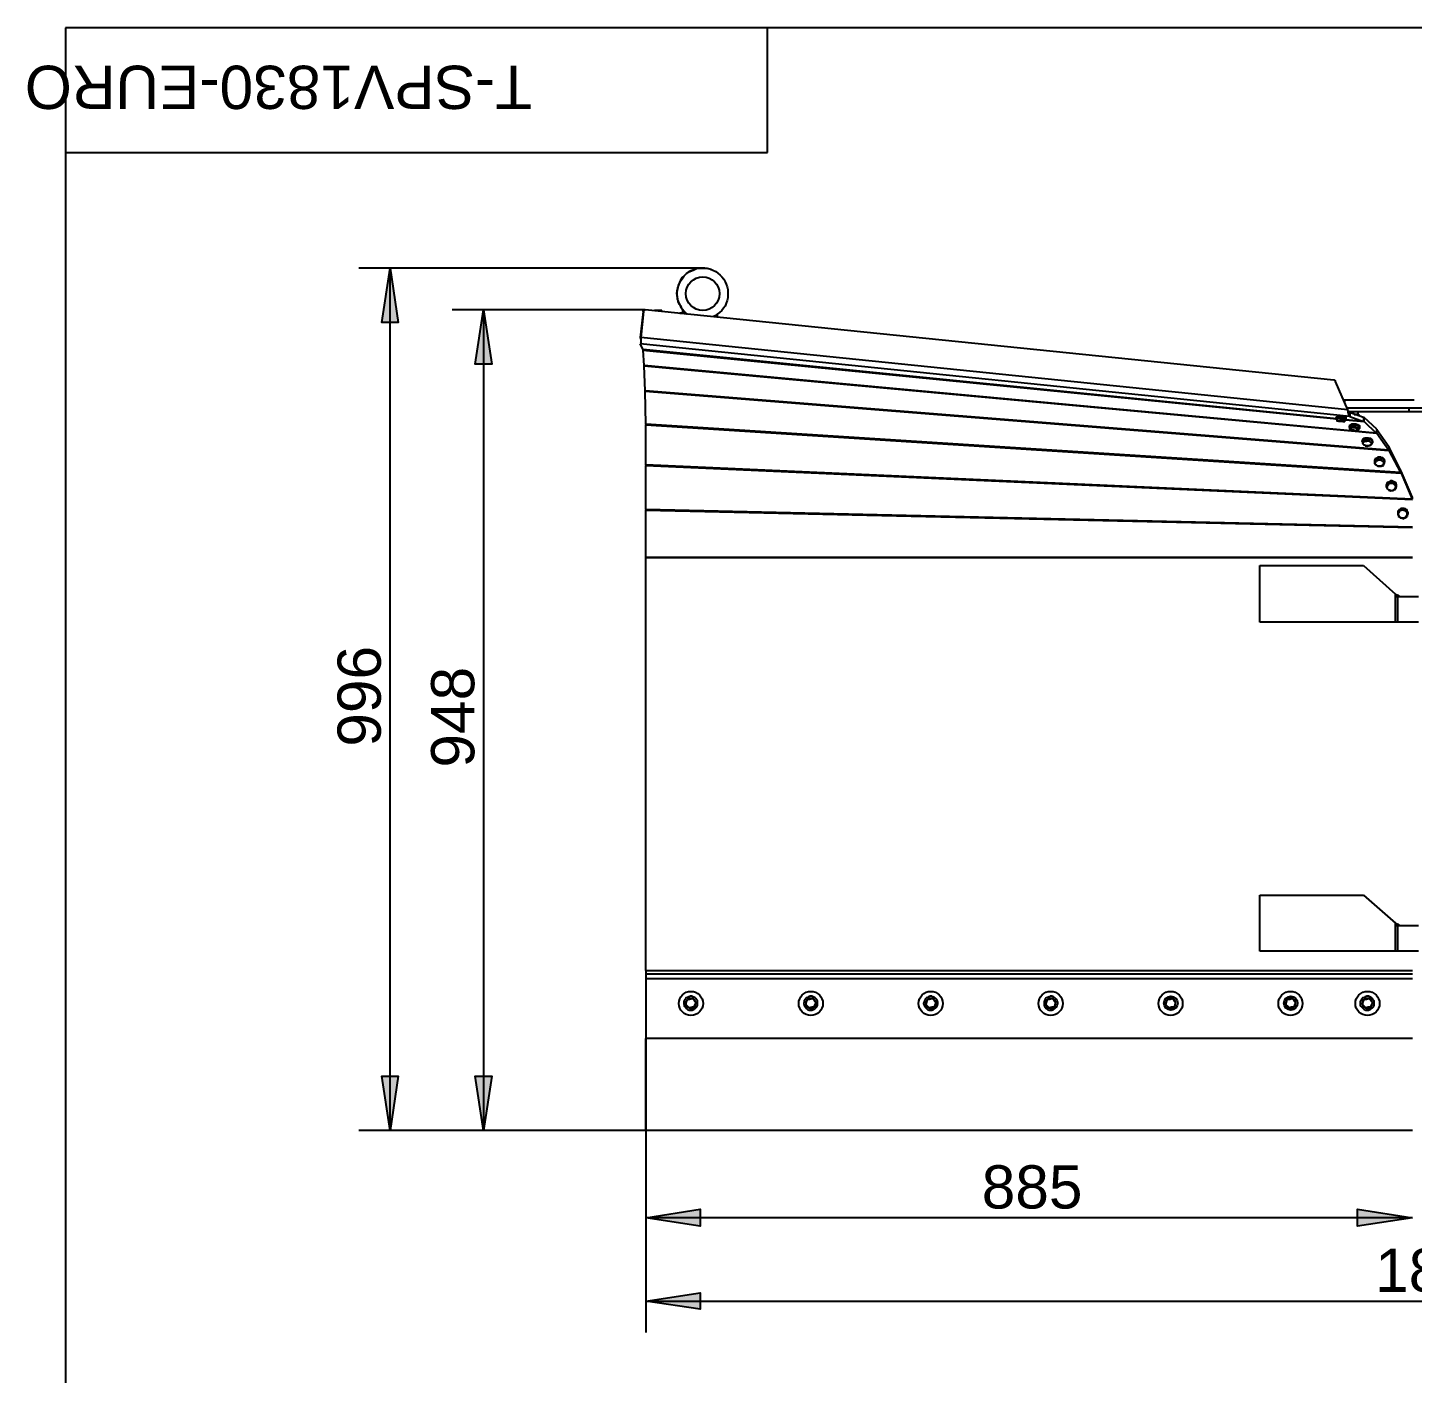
# Model space of a CAD drawing. Extents: x 3 to 592, y 5 to 207.
# Drawn here: x 2.5 to 91.4, y 118.5 to 204.8 of the extents above; entities that cross this region are included whole.
import ezdxf

# ---------------------------------------------------------------- set-up
doc = ezdxf.new("R2010")
doc.units = 0
doc.layers.get('0').update_dxf_attribs({"linetype": 'CONTINUOUS'})

msp = doc.modelspace()

# ---------------------------------------------------------------- hatches: boundary and pattern name
h = msp.add_hatch(color=7)
h.paths.add_polyline_path([(25.788056, 134.090833), (25.258889, 137.583333), (26.317222, 137.583333)])
h.paths.add_polyline_path([(25.788056, 189.406389), (26.317222, 185.913889), (25.258889, 185.913889)])
h = msp.add_hatch(color=7)
h.paths.add_polyline_path([(31.785278, 186.725278), (32.314444, 183.232778), (31.256111, 183.232778)])
h.paths.add_polyline_path([(31.785278, 134.090833), (31.256111, 137.583333), (32.314444, 137.583333)])
h = msp.add_hatch(color=7)
h.paths.add_polyline_path([(91.369444, 128.481667), (87.841667, 127.9525), (87.841667, 129.046111)])
h.paths.add_polyline_path([(42.192222, 128.481667), (45.684722, 129.046111), (45.684722, 127.9525)])
h = msp.add_hatch(color=7)
h.paths.add_polyline_path([(42.192222, 123.154722), (45.684722, 123.683889), (45.684722, 122.625556)])
h.paths.add_polyline_path([(143.862778, 123.154722), (140.370278, 122.625556), (140.370278, 123.683889)])

# ---------------------------------------------------------------- linework, layer by layer
at = {"color": 9}
for points in [[(291.994167, 204.822778), (4.974167, 204.822778)], [(4.974167, 204.822778), (4.974167, 5.221111)]]:
    msp.add_lwpolyline(points, dxfattribs=at)
at = {"color": 7}
for points in [[(49.988611, 196.814722), (49.988611, 204.822778)], [(4.974167, 196.814722), (49.988611, 196.814722)], [(45.825833, 189.406389), (23.777222, 189.406389)], [(25.788056, 134.090833), (25.788056, 189.406389)], [(46.390278, 189.300556), (46.319722, 189.335833), (46.143333, 189.371111), (45.966944, 189.406389), (45.790556, 189.406389), (45.614167, 189.406389), (45.437778, 189.371111), (45.261389, 189.300556), (45.085, 189.23), (44.943889, 189.159444), (44.802778, 189.053611), (44.661667, 188.9125), (44.520556, 188.806667), (44.414722, 188.630278), (44.344167, 188.489167), (44.273611, 188.312778), (44.238333, 188.136389), (44.203056, 187.96), (44.167778, 187.783611), (44.203056, 187.607222), (44.203056, 187.430833), (44.273611, 187.254444), (44.344167, 187.078056), (44.414722, 186.936944), (44.520556, 186.795833), (44.626389, 186.654722), (44.7675, 186.513611), (44.838056, 186.443056)], [(44.838056, 186.443056), (44.7675, 186.513611), (44.661667, 186.619444), (44.520556, 186.760556), (44.45, 186.936944), (44.344167, 187.078056), (44.273611, 187.254444), (44.238333, 187.430833), (44.203056, 187.607222), (44.203056, 187.783611), (44.203056, 187.96), (44.238333, 188.136389), (44.308889, 188.312778), (44.379444, 188.489167), (44.45, 188.630278), (44.555833, 188.771389), (44.661667, 188.9125), (44.802778, 189.053611), (44.943889, 189.159444), (45.120278, 189.23), (45.261389, 189.300556), (45.437778, 189.371111), (45.614167, 189.406389), (45.790556, 189.406389), (46.002222, 189.406389), (46.178611, 189.371111), (46.355, 189.335833), (46.496111, 189.265278), (46.6725, 189.194722), (46.813611, 189.088889), (46.954722, 188.947778), (47.060556, 188.841944), (47.201667, 188.700833), (47.272222, 188.524444), (47.342778, 188.383333), (47.413333, 188.206944), (47.448611, 188.030556)], [(46.425556, 189.300556), (46.390278, 189.300556)], [(47.448611, 188.030556), (47.448611, 187.854167), (47.448611, 187.677778), (47.448611, 187.501389), (47.413333, 187.325), (47.342778, 187.148611), (47.272222, 186.972222), (47.166389, 186.831111), (47.060556, 186.69), (46.919444, 186.548889), (46.778333, 186.443056), (46.637222, 186.337222), (46.531389, 186.301944)], [(42.156944, 186.725278), (29.774444, 186.725278)], [(31.785278, 186.725278), (31.785278, 134.090833)], [(42.015833, 186.619444), (41.839444, 184.961389)], [(42.051111, 186.619444), (41.874722, 184.961389)], [(42.015833, 186.619444), (42.015833, 186.654722), (42.015833, 186.69), (42.051111, 186.69), (42.051111, 186.725278), (42.086389, 186.725278), (42.121667, 186.725278), (42.156944, 186.725278)], [(42.051111, 186.619444), (42.015833, 186.619444)], [(42.156944, 186.725278), (42.121667, 186.725278), (42.086389, 186.725278), (42.086389, 186.69), (42.051111, 186.654722), (42.051111, 186.619444)], [(86.324722, 182.209722), (42.156944, 186.725278)], [(86.324722, 182.209722), (42.156944, 186.725278)], [(43.215278, 186.69), (42.756667, 186.69)], [(42.756667, 186.69), (42.756667, 186.654722)], [(43.215278, 186.69), (43.215278, 186.654722), (43.215278, 186.619444)], [(44.520556, 186.513611), (44.379444, 186.513611)], [(44.379444, 186.513611), (44.45, 186.513611)], [(44.520556, 186.513611), (44.379444, 186.513611)], [(44.520556, 186.478333), (44.520556, 186.513611), (44.555833, 186.548889), (44.555833, 186.584167), (44.555833, 186.654722), (44.555833, 186.69), (44.555833, 186.725278)], [(44.591111, 186.69), (44.555833, 186.478333)], [(46.778333, 186.443056), (46.778333, 186.266667)], [(41.839444, 184.961389), (41.874722, 184.961389)], [(41.874722, 184.961389), (41.874722, 184.785), (41.874722, 184.679167), (41.874722, 184.573333), (41.839444, 184.538056)], [(41.839444, 184.961389), (41.839444, 184.890833)], [(41.839444, 184.890833), (41.874722, 184.855556), (41.874722, 184.785), (41.874722, 184.679167), (41.874722, 184.573333)], [(87.206667, 180.304722), (41.874722, 184.961389)], [(87.347778, 179.881389), (41.839444, 184.538056)], [(42.015833, 184.185278), (41.839444, 184.538056)], [(42.015833, 184.185278), (42.015833, 184.15)], [(86.501111, 179.740278), (42.015833, 184.185278)], [(42.086389, 183.162222), (42.015833, 184.15)], [(42.015833, 184.15), (86.501111, 179.740278)], [(89.041111, 178.823056), (42.086389, 183.162222)], [(42.086389, 183.162222), (42.086389, 183.126944)], [(42.086389, 183.126944), (89.076389, 178.823056)], [(42.156944, 181.539444), (42.086389, 183.126944)], [(86.36, 182.209722), (86.324722, 182.209722)], [(86.430556, 182.139167), (86.430556, 182.174444), (86.395278, 182.174444), (86.36, 182.209722), (86.324722, 182.209722)], [(87.206667, 180.304722), (86.430556, 182.139167)], [(89.8525, 177.729444), (42.156944, 181.539444)], [(42.156944, 181.539444), (42.156944, 181.504167)], [(42.156944, 181.504167), (89.8525, 177.694167)], [(42.192222, 179.3875), (42.156944, 181.504167)], [(91.475278, 180.939722), (91.051944, 180.939722), (90.628611, 180.939722), (90.17, 180.939722), (89.499722, 180.939722), (88.758889, 180.939722), (87.982778, 180.939722), (87.136111, 180.939722), (86.924444, 180.939722)], [(86.924444, 180.939722), (86.959722, 180.904444), (86.995, 180.904444)], [(87.030278, 180.869167), (86.995, 180.869167), (86.959722, 180.869167)], [(87.030278, 180.869167), (86.995, 180.904444)], [(87.030278, 180.728056), (87.030278, 180.869167)], [(87.136111, 180.445833), (91.1225, 180.445833)], [(87.347778, 179.881389), (87.3125, 179.916667), (87.277222, 180.0225), (87.241944, 180.163611), (87.206667, 180.304722)], [(91.1225, 180.445833), (94.897222, 180.445833)], [(91.1225, 180.445833), (91.1225, 180.198889)], [(90.593333, 176.283056), (42.192222, 179.3875)], [(42.192222, 179.3875), (42.192222, 179.352222)], [(86.465833, 179.810833), (86.430556, 179.775556)], [(87.065556, 179.669722), (87.100833, 179.705), (87.065556, 179.705), (87.030278, 179.740278), (86.959722, 179.740278), (86.889167, 179.740278), (86.818611, 179.775556), (86.748056, 179.775556), (86.642222, 179.775556), (86.571667, 179.775556), (86.536389, 179.775556), (86.465833, 179.775556), (86.430556, 179.740278), (86.465833, 179.740278), (86.501111, 179.740278)], [(86.465833, 179.846111), (86.465833, 179.810833)], [(87.100833, 179.775556), (87.030278, 179.810833), (86.995, 179.810833), (86.889167, 179.810833), (86.818611, 179.810833), (86.748056, 179.846111), (86.6775, 179.846111), (86.571667, 179.846111), (86.536389, 179.846111), (86.501111, 179.846111), (86.465833, 179.846111), (86.465833, 179.810833)], [(87.100833, 179.775556), (87.100833, 179.810833), (87.065556, 179.810833), (87.030278, 179.810833), (86.959722, 179.810833), (86.889167, 179.846111), (86.818611, 179.846111), (86.748056, 179.846111), (86.6775, 179.846111), (86.606944, 179.846111), (86.536389, 179.846111), (86.501111, 179.846111), (86.465833, 179.846111)], [(86.501111, 179.775556), (86.501111, 179.669722)], [(86.501111, 179.740278), (86.501111, 179.634444)], [(86.642222, 179.634444), (86.606944, 179.634444), (86.501111, 179.669722)], [(86.501111, 179.669722), (86.501111, 179.634444)], [(86.501111, 179.634444), (86.501111, 179.599167)], [(86.501111, 179.634444), (86.501111, 179.599167), (86.536389, 179.599167), (86.571667, 179.599167), (86.606944, 179.599167)], [(86.501111, 179.634444), (86.536389, 179.634444), (86.571667, 179.634444), (86.606944, 179.634444), (86.642222, 179.634444)], [(86.501111, 179.634444), (86.606944, 179.599167)], [(86.889167, 179.563889), (86.853889, 179.563889), (86.818611, 179.563889), (86.783333, 179.563889), (86.748056, 179.563889), (86.712778, 179.563889), (86.6775, 179.563889), (86.642222, 179.563889), (86.606944, 179.599167)], [(86.783333, 179.669722), (86.642222, 179.634444)], [(86.642222, 179.634444), (86.6775, 179.634444), (86.712778, 179.634444), (86.748056, 179.634444), (86.783333, 179.634444), (86.818611, 179.634444), (86.853889, 179.634444), (86.889167, 179.599167), (86.924444, 179.599167)], [(86.783333, 179.775556), (86.783333, 179.669722)], [(86.924444, 179.599167), (86.889167, 179.599167), (86.783333, 179.669722)], [(87.030278, 179.563889), (86.995, 179.563889), (86.959722, 179.563889), (86.924444, 179.563889), (86.889167, 179.563889)], [(86.889167, 179.563889), (86.924444, 179.563889), (87.030278, 179.563889)], [(87.030278, 179.599167), (86.924444, 179.599167)], [(86.924444, 179.599167), (86.959722, 179.599167), (86.995, 179.599167), (87.030278, 179.599167), (87.030278, 179.563889)], [(87.065556, 179.705), (87.030278, 179.599167)], [(87.030278, 179.563889), (87.030278, 179.599167)], [(88.229722, 179.563889), (87.065556, 179.669722)], [(87.065556, 179.669722), (88.265, 179.563889)], [(87.100833, 179.705), (87.100833, 179.775556)], [(87.383056, 180.128333), (87.3125, 180.163611), (87.277222, 180.198889), (87.241944, 180.234167), (87.206667, 180.269444)], [(87.277222, 180.198889), (91.1225, 180.198889)], [(87.982778, 179.246389), (87.982778, 179.281667), (87.9475, 179.281667), (87.912222, 179.316944), (87.841667, 179.352222), (87.771111, 179.352222), (87.665278, 179.3875), (87.594722, 179.3875), (87.524167, 179.3875), (87.453611, 179.352222), (87.383056, 179.352222), (87.347778, 179.316944), (87.3125, 179.281667)], [(87.347778, 179.881389), (87.383056, 180.128333)], [(87.347778, 179.881389), (88.229722, 179.563889)], [(88.229722, 179.810833), (87.383056, 180.128333)], [(87.9475, 179.281667), (87.912222, 179.316944), (87.876944, 179.352222), (87.806389, 179.352222), (87.735833, 179.3875), (87.665278, 179.3875), (87.594722, 179.3875), (87.524167, 179.3875), (87.453611, 179.3875), (87.418333, 179.352222), (87.383056, 179.352222)], [(87.559444, 180.198889), (87.559444, 180.057778)], [(87.63, 180.0225), (87.665278, 180.0225), (87.735833, 180.0225), (87.806389, 180.0225), (87.876944, 179.987222), (87.912222, 179.987222), (87.9475, 179.951944)], [(87.982778, 179.916667), (87.9475, 179.951944), (87.912222, 179.987222), (87.841667, 179.987222), (87.806389, 180.0225), (87.700556, 180.0225), (87.665278, 180.0225)], [(87.876944, 179.987222), (87.876944, 180.198889)], [(88.229722, 179.810833), (88.229722, 179.563889)], [(88.265, 179.810833), (88.229722, 179.810833)], [(88.265, 179.563889), (88.229722, 179.563889)], [(88.265, 179.563889), (88.265, 179.810833)], [(89.076389, 179.07), (88.265, 179.810833)], [(88.265, 179.563889), (89.041111, 178.823056)], [(91.1225, 180.198889), (94.897222, 180.198889)], [(42.192222, 179.352222), (90.628611, 176.247778)], [(42.192222, 176.776944), (42.192222, 179.352222)], [(87.9475, 179.105278), (87.9475, 179.140556), (87.982778, 179.140556), (87.982778, 179.175833), (87.982778, 179.211111), (87.9475, 179.246389), (87.876944, 179.246389), (87.841667, 179.281667), (87.735833, 179.281667), (87.665278, 179.316944), (87.594722, 179.316944), (87.524167, 179.316944), (87.453611, 179.281667), (87.383056, 179.281667), (87.347778, 179.246389), (87.3125, 179.246389), (87.3125, 179.211111), (87.347778, 179.175833)], [(87.3125, 179.281667), (87.3125, 179.211111)], [(87.383056, 179.352222), (87.347778, 179.316944)], [(87.347778, 179.105278), (87.383056, 179.105278), (87.383056, 179.140556), (87.418333, 179.140556), (87.453611, 179.140556), (87.488889, 179.175833), (87.524167, 179.175833)], [(87.383056, 179.175833), (87.383056, 179.105278), (87.347778, 179.105278)], [(87.347778, 179.175833), (87.347778, 179.07)], [(87.488889, 178.999444), (87.453611, 178.999444), (87.418333, 179.034722), (87.383056, 179.034722), (87.383056, 179.07), (87.347778, 179.07), (87.347778, 179.105278)], [(87.347778, 179.105278), (87.347778, 179.07)], [(87.347778, 179.07), (87.418333, 179.034722)], [(87.383056, 179.281667), (87.383056, 179.175833)], [(87.524167, 179.175833), (87.383056, 179.175833)], [(87.771111, 178.999444), (87.735833, 178.964167), (87.700556, 178.964167), (87.665278, 178.964167), (87.63, 178.999444), (87.594722, 178.999444), (87.559444, 178.999444), (87.524167, 178.999444), (87.488889, 178.999444)], [(87.665278, 179.211111), (87.524167, 179.175833)], [(87.524167, 179.175833), (87.559444, 179.175833), (87.594722, 179.175833), (87.63, 179.175833), (87.665278, 179.175833), (87.700556, 179.175833), (87.735833, 179.140556), (87.771111, 179.140556), (87.806389, 179.140556)], [(87.665278, 179.316944), (87.665278, 179.211111)], [(87.806389, 179.140556), (87.771111, 179.140556), (87.665278, 179.211111)], [(87.912222, 179.034722), (87.876944, 178.999444), (87.841667, 178.999444), (87.806389, 178.999444), (87.771111, 178.999444)], [(87.9475, 179.140556), (87.806389, 179.140556)], [(87.912222, 179.034722), (87.912222, 179.07), (87.876944, 179.105278), (87.841667, 179.105278), (87.841667, 179.140556), (87.806389, 179.140556)], [(87.841667, 178.999444), (87.876944, 178.999444)], [(87.876944, 178.999444), (87.912222, 179.034722)], [(87.912222, 179.034722), (87.912222, 179.07), (87.9475, 179.140556)], [(87.982778, 179.281667), (87.9475, 179.281667)], [(87.9475, 179.211111), (87.9475, 179.140556)], [(87.982778, 179.175833), (87.982778, 179.246389)], [(88.794167, 178.293889), (88.794167, 178.329167), (88.794167, 178.364444), (88.758889, 178.399722), (88.688333, 178.435), (88.617778, 178.470278), (88.547222, 178.505556), (88.476667, 178.505556), (88.370833, 178.505556), (88.300278, 178.470278), (88.229722, 178.470278), (88.194444, 178.435), (88.159167, 178.399722), (88.159167, 178.329167)], [(88.723611, 178.435), (88.688333, 178.470278), (88.617778, 178.470278), (88.547222, 178.505556), (88.476667, 178.505556), (88.406111, 178.505556), (88.335556, 178.505556), (88.265, 178.470278), (88.229722, 178.470278)], [(89.076389, 179.07), (89.041111, 178.823056)], [(89.076389, 178.823056), (89.041111, 178.823056)], [(89.076389, 179.034722), (89.076389, 179.07)], [(89.076389, 178.823056), (89.076389, 179.034722)], [(89.8525, 177.941111), (89.076389, 179.034722)], [(89.076389, 178.823056), (89.8525, 177.729444)], [(88.794167, 178.188056), (88.794167, 178.223333), (88.794167, 178.258611), (88.794167, 178.329167), (88.758889, 178.364444), (88.688333, 178.399722), (88.617778, 178.435), (88.547222, 178.435), (88.476667, 178.435), (88.370833, 178.435), (88.300278, 178.435), (88.229722, 178.399722), (88.194444, 178.364444), (88.159167, 178.329167), (88.123889, 178.293889), (88.159167, 178.258611), (88.159167, 178.223333)], [(88.159167, 178.329167), (88.123889, 178.293889)], [(88.159167, 178.258611), (88.159167, 178.152778)], [(88.194444, 178.223333), (88.159167, 178.152778)], [(88.159167, 178.152778), (88.229722, 178.082222)], [(88.265, 178.329167), (88.194444, 178.223333)], [(88.194444, 178.223333), (88.229722, 178.223333), (88.229722, 178.258611), (88.265, 178.258611), (88.300278, 178.293889), (88.335556, 178.293889), (88.370833, 178.293889), (88.406111, 178.293889), (88.441389, 178.293889)], [(88.229722, 178.082222), (88.194444, 178.1175), (88.194444, 178.152778), (88.194444, 178.188056), (88.194444, 178.223333)], [(88.229722, 178.470278), (88.229722, 178.435)], [(88.511944, 178.011667), (88.476667, 178.011667), (88.441389, 178.011667), (88.406111, 178.011667), (88.370833, 178.011667), (88.335556, 178.046944), (88.300278, 178.046944), (88.265, 178.046944), (88.229722, 178.082222)], [(88.229722, 178.082222), (88.335556, 178.046944), (88.335556, 178.011667)], [(88.265, 178.399722), (88.265, 178.329167)], [(88.441389, 178.293889), (88.406111, 178.293889), (88.265, 178.329167)], [(88.335556, 178.011667), (88.511944, 178.011667)], [(88.5825, 178.329167), (88.441389, 178.293889)], [(88.688333, 178.223333), (88.653056, 178.258611), (88.617778, 178.258611), (88.617778, 178.293889), (88.5825, 178.293889), (88.547222, 178.293889), (88.511944, 178.293889), (88.476667, 178.293889), (88.441389, 178.293889)], [(88.723611, 178.082222), (88.688333, 178.082222), (88.688333, 178.046944), (88.653056, 178.046944), (88.617778, 178.046944), (88.617778, 178.011667), (88.5825, 178.011667), (88.547222, 178.011667), (88.511944, 178.011667)], [(88.511944, 178.011667), (88.653056, 178.046944)], [(88.5825, 178.435), (88.5825, 178.329167)], [(88.688333, 178.223333), (88.653056, 178.258611), (88.5825, 178.329167)], [(88.653056, 178.046944), (88.723611, 178.082222)], [(88.688333, 178.223333), (88.723611, 178.188056), (88.723611, 178.152778), (88.758889, 178.152778), (88.723611, 178.1175), (88.723611, 178.082222)], [(88.794167, 178.188056), (88.758889, 178.188056), (88.688333, 178.223333)], [(88.723611, 178.082222), (88.794167, 178.188056)], [(88.794167, 178.258611), (88.794167, 178.293889)], [(88.794167, 178.293889), (88.794167, 178.188056)], [(89.8525, 177.941111), (89.8525, 177.729444)], [(89.887778, 177.870556), (89.8525, 177.941111)], [(89.8525, 177.694167), (89.887778, 177.870556)], [(89.8525, 177.694167), (89.8525, 177.729444)], [(89.8525, 177.694167), (90.593333, 176.283056)], [(90.593333, 176.459444), (89.887778, 177.870556)], [(91.334167, 174.589722), (42.192222, 176.776944)], [(42.192222, 176.776944), (42.192222, 176.741667)], [(42.192222, 176.741667), (91.369444, 174.554444)], [(42.192222, 173.919444), (42.192222, 176.741667)], [(89.605556, 177.023889), (89.570278, 177.059167), (89.570278, 177.129722), (89.535, 177.165), (89.464444, 177.235556), (89.393889, 177.235556), (89.323333, 177.270833), (89.2175, 177.270833), (89.146944, 177.270833), (89.076389, 177.235556), (89.005833, 177.200278), (88.970556, 177.165), (88.935278, 177.094444), (88.935278, 177.059167)], [(89.535, 176.8475), (89.570278, 176.918056), (89.570278, 176.953333), (89.570278, 177.023889), (89.570278, 177.094444), (89.535, 177.129722), (89.464444, 177.165), (89.393889, 177.200278), (89.323333, 177.235556), (89.2175, 177.235556), (89.146944, 177.200278), (89.076389, 177.200278), (89.005833, 177.165), (88.970556, 177.094444), (88.935278, 177.059167), (88.935278, 176.988611), (88.935278, 176.918056)], [(88.935278, 177.059167), (88.935278, 176.988611)], [(88.970556, 176.953333), (88.970556, 176.918056), (88.935278, 176.8475)], [(88.935278, 176.918056), (88.935278, 176.8475)], [(88.935278, 176.8475), (89.041111, 176.776944), (89.076389, 176.741667)], [(88.970556, 176.953333), (89.005833, 176.953333), (89.005833, 176.988611), (89.005833, 177.023889), (89.041111, 177.023889), (89.076389, 177.059167), (89.111667, 177.059167), (89.146944, 177.059167), (89.146944, 177.094444)], [(89.005833, 177.059167), (88.970556, 176.953333)], [(89.076389, 176.741667), (89.041111, 176.776944), (89.005833, 176.776944), (89.005833, 176.812222), (88.970556, 176.8475), (88.970556, 176.882778), (88.970556, 176.918056), (88.970556, 176.953333)], [(89.005833, 177.129722), (89.005833, 177.059167)], [(89.146944, 177.094444), (89.005833, 177.059167)], [(89.323333, 176.706389), (89.288056, 176.706389), (89.252778, 176.706389), (89.2175, 176.706389), (89.182222, 176.706389), (89.146944, 176.706389), (89.111667, 176.706389), (89.076389, 176.741667)], [(89.076389, 176.741667), (89.146944, 176.706389), (89.182222, 176.706389)], [(89.323333, 177.129722), (89.146944, 177.094444)], [(89.429167, 177.023889), (89.393889, 177.059167), (89.358611, 177.059167), (89.358611, 177.094444), (89.323333, 177.094444), (89.288056, 177.094444), (89.2175, 177.094444), (89.182222, 177.094444), (89.146944, 177.094444)], [(89.288056, 177.270833), (89.252778, 177.270833)], [(89.323333, 177.200278), (89.323333, 177.129722)], [(89.429167, 177.023889), (89.393889, 177.059167), (89.323333, 177.129722)], [(89.535, 176.8475), (89.499722, 176.812222), (89.464444, 176.776944), (89.429167, 176.741667), (89.393889, 176.741667), (89.358611, 176.706389), (89.323333, 176.706389)], [(89.323333, 176.706389), (89.358611, 176.706389), (89.499722, 176.741667)], [(89.429167, 177.023889), (89.464444, 177.023889), (89.499722, 176.988611), (89.499722, 176.953333), (89.535, 176.918056), (89.535, 176.882778), (89.535, 176.8475)], [(89.570278, 176.988611), (89.535, 176.988611), (89.429167, 177.023889)], [(89.499722, 176.741667), (89.535, 176.8475)], [(89.535, 176.8475), (89.570278, 176.988611)], [(89.570278, 177.059167), (89.570278, 176.988611)], [(89.570278, 176.988611), (89.605556, 177.023889)], [(89.182222, 176.706389), (89.323333, 176.706389)], [(90.593333, 176.459444), (90.593333, 176.283056)], [(90.628611, 176.388889), (90.593333, 176.459444)], [(90.628611, 176.247778), (90.593333, 176.283056)], [(90.628611, 176.247778), (90.628611, 176.388889)], [(91.334167, 174.730833), (90.628611, 176.388889)], [(90.628611, 176.247778), (91.334167, 174.589722)], [(90.346389, 175.471667), (90.346389, 175.506944), (90.311111, 175.5775), (90.275833, 175.648056), (90.205278, 175.683333), (90.134722, 175.718611), (90.028889, 175.753889), (89.958333, 175.753889), (89.887778, 175.718611), (89.817222, 175.683333), (89.746667, 175.648056), (89.711389, 175.5775), (89.676111, 175.506944), (89.676111, 175.471667)], [(90.275833, 175.26), (90.311111, 175.295278), (90.311111, 175.330556), (90.346389, 175.401111), (90.346389, 175.471667), (90.311111, 175.542222), (90.275833, 175.612778), (90.205278, 175.648056), (90.134722, 175.683333), (90.028889, 175.718611), (89.958333, 175.718611), (89.887778, 175.683333), (89.817222, 175.648056), (89.746667, 175.612778), (89.711389, 175.542222), (89.676111, 175.471667), (89.676111, 175.401111), (89.711389, 175.330556), (89.711389, 175.295278)], [(89.676111, 175.471667), (89.676111, 175.436389)], [(89.746667, 175.401111), (89.746667, 175.365833), (89.711389, 175.26)], [(89.711389, 175.330556), (89.711389, 175.26)], [(89.711389, 175.26), (89.817222, 175.189444), (89.8525, 175.154167)], [(89.887778, 175.5775), (89.746667, 175.542222)], [(89.746667, 175.5775), (89.746667, 175.542222)], [(89.746667, 175.401111), (89.746667, 175.436389), (89.746667, 175.471667), (89.781944, 175.506944), (89.817222, 175.506944), (89.817222, 175.542222), (89.8525, 175.5775), (89.887778, 175.5775)], [(89.746667, 175.542222), (89.746667, 175.401111)], [(89.8525, 175.154167), (89.817222, 175.189444), (89.781944, 175.224722), (89.746667, 175.26), (89.746667, 175.295278), (89.746667, 175.330556), (89.746667, 175.365833), (89.746667, 175.401111)], [(90.134722, 175.154167), (90.099444, 175.118889), (90.064167, 175.118889), (90.028889, 175.118889), (89.958333, 175.118889), (89.923056, 175.118889), (89.923056, 175.154167), (89.887778, 175.154167), (89.8525, 175.154167)], [(89.8525, 175.154167), (89.958333, 175.118889)], [(90.028889, 175.648056), (89.887778, 175.5775)], [(90.17, 175.542222), (90.134722, 175.5775), (90.099444, 175.5775), (90.064167, 175.5775), (90.028889, 175.5775), (89.993611, 175.5775), (89.958333, 175.5775), (89.923056, 175.5775), (89.887778, 175.5775)], [(89.958333, 175.118889), (90.134722, 175.154167)], [(90.028889, 175.683333), (90.028889, 175.648056)], [(90.17, 175.542222), (90.134722, 175.5775), (90.028889, 175.648056)], [(90.275833, 175.330556), (90.275833, 175.295278), (90.275833, 175.26), (90.240556, 175.26), (90.240556, 175.224722), (90.205278, 175.189444), (90.17, 175.189444), (90.134722, 175.154167)], [(90.134722, 175.154167), (90.275833, 175.224722)], [(90.17, 175.542222), (90.205278, 175.542222), (90.240556, 175.506944), (90.240556, 175.471667), (90.275833, 175.436389), (90.275833, 175.401111), (90.275833, 175.365833), (90.275833, 175.330556)], [(90.311111, 175.471667), (90.275833, 175.506944), (90.17, 175.542222)], [(90.275833, 175.330556), (90.311111, 175.471667)], [(90.275833, 175.224722), (90.275833, 175.330556)], [(90.311111, 175.542222), (90.311111, 175.471667)], [(90.346389, 175.436389), (90.346389, 175.471667)], [(91.334167, 174.730833), (91.334167, 174.589722)], [(91.369444, 174.660278), (91.334167, 174.730833)], [(91.369444, 174.554444), (91.334167, 174.589722)], [(91.369444, 172.790556), (42.192222, 173.919444)], [(42.192222, 173.919444), (42.192222, 173.884167)], [(42.192222, 173.884167), (91.369444, 172.755278)], [(42.192222, 170.850278), (42.192222, 173.884167)], [(42.192222, 170.885556), (42.192222, 173.884167)], [(91.087222, 173.6725), (91.087222, 173.707778), (91.051944, 173.778333), (91.016667, 173.848889), (90.981389, 173.919444), (90.910833, 173.954722), (90.840278, 173.99), (90.769722, 173.99), (90.663889, 173.99), (90.593333, 173.954722), (90.522778, 173.919444), (90.4875, 173.884167), (90.416944, 173.813611), (90.416944, 173.707778)], [(91.016667, 173.496111), (91.051944, 173.531389), (91.051944, 173.601944), (91.087222, 173.6725), (91.051944, 173.743056), (91.016667, 173.813611), (90.981389, 173.884167), (90.910833, 173.919444), (90.840278, 173.954722), (90.769722, 173.99), (90.663889, 173.99), (90.593333, 173.954722), (90.522778, 173.919444), (90.4875, 173.848889), (90.416944, 173.778333), (90.416944, 173.707778), (90.416944, 173.637222), (90.452222, 173.531389), (90.452222, 173.496111)], [(90.416944, 173.707778), (90.416944, 173.6725)], [(90.593333, 173.848889), (90.452222, 173.778333)], [(90.452222, 173.637222), (90.452222, 173.6725), (90.4875, 173.707778), (90.4875, 173.743056), (90.522778, 173.778333), (90.558056, 173.813611), (90.593333, 173.848889)], [(90.452222, 173.813611), (90.452222, 173.778333)], [(90.452222, 173.778333), (90.452222, 173.637222)], [(90.593333, 173.390278), (90.558056, 173.425556), (90.522778, 173.460833), (90.4875, 173.496111), (90.4875, 173.531389), (90.4875, 173.566667), (90.452222, 173.601944), (90.452222, 173.637222)], [(90.452222, 173.637222), (90.452222, 173.601944), (90.452222, 173.496111)], [(90.452222, 173.496111), (90.558056, 173.425556), (90.593333, 173.390278)], [(90.4875, 173.460833), (90.522778, 173.425556), (90.593333, 173.390278), (90.663889, 173.355)], [(90.734444, 173.919444), (90.593333, 173.848889)], [(90.875556, 173.848889), (90.840278, 173.848889), (90.805, 173.884167), (90.769722, 173.884167), (90.734444, 173.884167), (90.699167, 173.884167), (90.663889, 173.884167), (90.628611, 173.848889), (90.593333, 173.848889)], [(90.875556, 173.390278), (90.840278, 173.390278), (90.805, 173.355), (90.769722, 173.355), (90.734444, 173.355), (90.699167, 173.355), (90.663889, 173.355), (90.628611, 173.390278), (90.593333, 173.390278)], [(90.593333, 173.390278), (90.699167, 173.355), (90.734444, 173.319722)], [(90.734444, 173.954722), (90.734444, 173.919444)], [(90.875556, 173.848889), (90.840278, 173.848889), (90.734444, 173.919444)], [(90.734444, 173.319722), (90.875556, 173.390278)], [(90.805, 173.355), (90.840278, 173.355), (90.910833, 173.390278), (90.981389, 173.460833)], [(90.875556, 173.848889), (90.910833, 173.813611), (90.946111, 173.813611), (90.981389, 173.778333), (90.981389, 173.743056), (91.016667, 173.707778), (91.016667, 173.6725), (91.016667, 173.637222), (91.016667, 173.601944)], [(91.016667, 173.778333), (90.981389, 173.778333), (90.875556, 173.848889)], [(91.016667, 173.601944), (91.016667, 173.566667), (90.981389, 173.531389), (90.981389, 173.496111), (90.946111, 173.460833), (90.946111, 173.425556), (90.910833, 173.425556), (90.875556, 173.390278)], [(90.875556, 173.390278), (91.016667, 173.460833)], [(91.016667, 173.813611), (91.016667, 173.778333)], [(91.016667, 173.601944), (91.016667, 173.637222), (91.016667, 173.778333)], [(91.016667, 173.460833), (91.016667, 173.601944)], [(91.016667, 173.496111), (91.016667, 173.460833)], [(42.192222, 170.850278), (42.192222, 170.885556)], [(91.369444, 170.850278), (42.192222, 170.850278)], [(42.192222, 170.850278), (91.369444, 170.850278)], [(42.192222, 144.356667), (42.192222, 170.850278)], [(81.562222, 166.6875), (81.562222, 170.321111)], [(81.562222, 170.321111), (88.229722, 170.321111)], [(88.229722, 170.321111), (90.275833, 168.486667)], [(90.275833, 166.6875), (90.275833, 168.486667)], [(90.275833, 168.486667), (90.346389, 168.345556)], [(90.275833, 168.486667), (90.416944, 168.416111), (90.522778, 168.345556)], [(90.346389, 168.345556), (90.381667, 168.345556), (90.416944, 168.345556)], [(90.416944, 166.6875), (90.416944, 168.345556)], [(90.416944, 168.345556), (91.7575, 168.345556)], [(90.275833, 166.6875), (81.562222, 166.6875)], [(90.416944, 166.6875), (90.381667, 166.6875), (90.346389, 166.6875), (90.311111, 166.6875), (90.275833, 166.6875)], [(91.7575, 166.6875), (90.416944, 166.6875)], [(81.562222, 145.591389), (81.562222, 149.189722)], [(81.562222, 149.189722), (88.229722, 149.189722)], [(88.229722, 149.189722), (90.275833, 147.390556)], [(90.275833, 145.591389), (90.275833, 147.390556)], [(90.275833, 147.390556), (90.346389, 147.249444)], [(90.275833, 147.390556), (90.416944, 147.32), (90.522778, 147.249444)], [(90.346389, 147.249444), (90.381667, 147.249444), (90.416944, 147.249444)], [(90.416944, 145.591389), (90.416944, 147.249444)], [(90.416944, 147.249444), (91.7575, 147.249444)], [(90.275833, 145.591389), (81.562222, 145.591389)], [(90.416944, 145.591389), (90.381667, 145.591389), (90.346389, 145.591389), (90.311111, 145.591389), (90.275833, 145.591389)], [(91.7575, 145.591389), (90.416944, 145.591389)], [(42.192222, 144.356667), (91.369444, 144.356667)], [(42.192222, 144.356667), (42.192222, 144.250833), (42.192222, 144.180278), (42.192222, 144.109722)], [(91.369444, 144.109722), (42.192222, 144.109722)], [(42.192222, 144.109722), (42.192222, 144.074444), (42.192222, 144.039167), (42.192222, 144.003889), (42.192222, 143.933333), (42.192222, 143.898056), (42.192222, 143.8275)], [(42.192222, 143.933333), (42.192222, 121.143889)], [(91.369444, 143.8275), (42.192222, 143.8275)], [(42.192222, 143.8275), (42.192222, 139.982222)], [(44.873333, 142.486944), (44.838056, 142.451667), (44.802778, 142.416389), (44.802778, 142.381111), (44.7675, 142.345833), (44.7675, 142.310556), (44.7675, 142.275278), (44.7675, 142.24), (44.7675, 142.169444)], [(44.7675, 142.169444), (44.7675, 142.24), (44.873333, 142.486944)], [(44.7675, 142.169444), (44.7675, 142.134167), (44.802778, 142.098889), (44.802778, 142.063611), (44.838056, 142.028333), (44.873333, 141.993056), (44.908611, 141.993056), (44.943889, 141.957778), (44.979167, 141.957778)], [(44.979167, 141.957778), (44.873333, 142.063611), (44.7675, 142.169444)], [(45.190833, 142.5575), (45.120278, 142.5575), (45.085, 142.5575), (45.049722, 142.5575), (45.014444, 142.5575), (44.979167, 142.5575), (44.943889, 142.522222), (44.908611, 142.522222), (44.873333, 142.486944)], [(44.873333, 142.486944), (45.014444, 142.522222), (45.190833, 142.5575)], [(45.4025, 142.310556), (45.367222, 142.345833), (45.367222, 142.416389), (45.331944, 142.451667), (45.296667, 142.486944), (45.261389, 142.522222), (45.226111, 142.5575), (45.190833, 142.5575)], [(45.190833, 142.5575), (45.296667, 142.451667), (45.4025, 142.310556)], [(45.296667, 142.028333), (45.331944, 142.028333), (45.331944, 142.063611), (45.367222, 142.098889), (45.367222, 142.169444), (45.4025, 142.204722), (45.4025, 142.24), (45.4025, 142.275278), (45.4025, 142.310556)], [(45.4025, 142.310556), (45.296667, 142.063611), (45.296667, 142.028333)], [(52.563889, 142.486944), (52.528611, 142.451667), (52.493333, 142.416389), (52.493333, 142.381111), (52.458056, 142.345833), (52.458056, 142.310556), (52.458056, 142.275278), (52.458056, 142.24), (52.458056, 142.169444)], [(52.458056, 142.169444), (52.458056, 142.24), (52.563889, 142.486944)], [(52.458056, 142.169444), (52.458056, 142.134167), (52.493333, 142.098889), (52.493333, 142.063611), (52.528611, 142.028333), (52.563889, 141.993056), (52.599167, 141.993056), (52.634444, 141.957778), (52.669722, 141.957778)], [(52.669722, 141.957778), (52.563889, 142.063611), (52.458056, 142.169444)], [(52.881389, 142.5575), (52.846111, 142.5575), (52.775556, 142.5575), (52.740278, 142.5575), (52.705, 142.5575), (52.669722, 142.5575), (52.634444, 142.522222), (52.599167, 142.522222), (52.563889, 142.486944)], [(52.563889, 142.486944), (52.705, 142.522222), (52.881389, 142.5575)], [(53.093056, 142.310556), (53.057778, 142.345833), (53.057778, 142.416389), (53.0225, 142.451667), (52.987222, 142.486944), (52.951944, 142.522222), (52.916667, 142.5575), (52.881389, 142.5575)], [(52.881389, 142.5575), (52.987222, 142.451667), (53.093056, 142.310556)], [(52.987222, 142.028333), (53.0225, 142.028333), (53.057778, 142.063611), (53.057778, 142.098889), (53.093056, 142.169444), (53.093056, 142.204722), (53.093056, 142.24), (53.093056, 142.275278), (53.093056, 142.310556)], [(53.093056, 142.310556), (52.987222, 142.063611), (52.987222, 142.028333)], [(60.254444, 142.486944), (60.219167, 142.451667), (60.183889, 142.416389), (60.183889, 142.381111), (60.148611, 142.345833), (60.148611, 142.310556), (60.148611, 142.275278), (60.148611, 142.24), (60.148611, 142.169444)], [(60.148611, 142.169444), (60.183889, 142.24), (60.254444, 142.486944)], [(60.148611, 142.169444), (60.148611, 142.134167), (60.183889, 142.098889), (60.219167, 142.063611), (60.219167, 142.028333), (60.254444, 141.993056), (60.289722, 141.993056), (60.325, 141.957778), (60.360278, 141.957778)], [(60.360278, 141.957778), (60.254444, 142.063611), (60.148611, 142.169444)], [(60.571944, 142.5575), (60.536667, 142.5575), (60.466111, 142.5575), (60.430833, 142.5575), (60.395556, 142.5575), (60.360278, 142.5575), (60.325, 142.522222), (60.289722, 142.522222), (60.254444, 142.486944)], [(60.254444, 142.486944), (60.395556, 142.522222), (60.571944, 142.5575)], [(60.783611, 142.310556), (60.783611, 142.345833), (60.748333, 142.416389), (60.713056, 142.451667), (60.677778, 142.486944), (60.6425, 142.522222), (60.607222, 142.5575), (60.571944, 142.5575)], [(60.571944, 142.5575), (60.677778, 142.451667), (60.783611, 142.310556)], [(60.677778, 142.028333), (60.713056, 142.028333), (60.748333, 142.063611), (60.748333, 142.098889), (60.783611, 142.169444), (60.783611, 142.204722), (60.783611, 142.24), (60.783611, 142.275278), (60.783611, 142.310556)], [(60.783611, 142.310556), (60.713056, 142.063611), (60.677778, 142.028333)], [(67.945, 142.486944), (67.909722, 142.451667), (67.874444, 142.416389), (67.874444, 142.381111), (67.839167, 142.345833), (67.839167, 142.310556), (67.839167, 142.275278), (67.839167, 142.24), (67.839167, 142.169444)], [(67.839167, 142.169444), (67.874444, 142.24), (67.945, 142.486944)], [(67.839167, 142.169444), (67.874444, 142.134167), (67.874444, 142.098889), (67.909722, 142.063611), (67.909722, 142.028333), (67.945, 141.993056), (67.980278, 141.993056), (68.015556, 141.957778), (68.050833, 141.957778)], [(68.050833, 141.957778), (67.945, 142.063611), (67.839167, 142.169444)], [(68.2625, 142.5575), (68.227222, 142.5575), (68.191944, 142.5575), (68.121389, 142.5575), (68.086111, 142.5575), (68.050833, 142.5575), (68.015556, 142.522222), (67.980278, 142.522222), (67.945, 142.486944)], [(67.945, 142.486944), (68.086111, 142.522222), (68.2625, 142.5575)], [(68.474167, 142.310556), (68.474167, 142.345833), (68.438889, 142.416389), (68.438889, 142.451667), (68.403611, 142.451667), (68.368333, 142.486944), (68.333056, 142.522222), (68.297778, 142.5575), (68.2625, 142.5575)], [(68.2625, 142.5575), (68.368333, 142.451667), (68.474167, 142.310556)], [(68.368333, 142.028333), (68.403611, 142.028333), (68.438889, 142.063611), (68.438889, 142.098889), (68.474167, 142.169444), (68.474167, 142.204722), (68.474167, 142.24), (68.474167, 142.275278), (68.474167, 142.310556)], [(68.474167, 142.310556), (68.403611, 142.063611), (68.368333, 142.028333)], [(75.635556, 142.486944), (75.600278, 142.451667), (75.600278, 142.416389), (75.565, 142.381111), (75.565, 142.345833), (75.529722, 142.310556), (75.529722, 142.275278), (75.529722, 142.24), (75.529722, 142.169444)], [(75.529722, 142.169444), (75.565, 142.24), (75.635556, 142.486944)], [(75.529722, 142.169444), (75.565, 142.134167), (75.565, 142.098889), (75.600278, 142.063611), (75.635556, 142.028333), (75.635556, 141.993056), (75.670833, 141.993056), (75.706111, 141.957778), (75.776667, 141.957778)], [(75.776667, 141.957778), (75.635556, 142.063611), (75.529722, 142.169444)], [(75.953056, 142.5575), (75.917778, 142.5575), (75.8825, 142.5575), (75.811944, 142.5575), (75.776667, 142.5575), (75.741389, 142.5575), (75.706111, 142.522222), (75.670833, 142.522222), (75.635556, 142.486944)], [(75.635556, 142.486944), (75.811944, 142.522222), (75.953056, 142.5575)], [(76.164722, 142.310556), (76.164722, 142.345833), (76.129444, 142.416389), (76.129444, 142.451667), (76.094167, 142.451667), (76.058889, 142.486944), (76.023611, 142.522222), (75.988333, 142.5575), (75.953056, 142.5575)], [(75.953056, 142.5575), (76.058889, 142.451667), (76.164722, 142.310556)], [(76.058889, 142.028333), (76.094167, 142.028333), (76.129444, 142.063611), (76.164722, 142.098889), (76.164722, 142.169444), (76.164722, 142.204722), (76.164722, 142.24), (76.164722, 142.275278), (76.164722, 142.310556)], [(76.164722, 142.310556), (76.094167, 142.063611), (76.058889, 142.028333)], [(83.326111, 142.486944), (83.290833, 142.451667), (83.290833, 142.416389), (83.255556, 142.381111), (83.255556, 142.345833), (83.220278, 142.310556), (83.220278, 142.275278), (83.220278, 142.24), (83.220278, 142.169444)], [(83.220278, 142.169444), (83.255556, 142.24), (83.326111, 142.486944)], [(83.220278, 142.169444), (83.255556, 142.134167), (83.255556, 142.098889), (83.290833, 142.063611), (83.326111, 142.028333), (83.361389, 141.993056), (83.431944, 141.957778), (83.467222, 141.957778)], [(83.467222, 141.957778), (83.361389, 142.063611), (83.220278, 142.169444)], [(83.643611, 142.5575), (83.608333, 142.5575), (83.573056, 142.5575), (83.537778, 142.5575), (83.467222, 142.5575), (83.431944, 142.5575), (83.396667, 142.522222), (83.361389, 142.522222), (83.326111, 142.486944)], [(83.326111, 142.486944), (83.5025, 142.522222), (83.643611, 142.5575)], [(83.855278, 142.310556), (83.855278, 142.345833), (83.82, 142.416389), (83.82, 142.451667), (83.784722, 142.451667), (83.749444, 142.486944), (83.714167, 142.522222), (83.678889, 142.5575), (83.643611, 142.5575)], [(83.643611, 142.5575), (83.749444, 142.451667), (83.855278, 142.310556)], [(83.784722, 142.028333), (83.82, 142.063611), (83.855278, 142.098889), (83.855278, 142.169444), (83.855278, 142.204722), (83.855278, 142.24), (83.855278, 142.275278), (83.855278, 142.310556)], [(83.855278, 142.310556), (83.784722, 142.063611), (83.784722, 142.028333)], [(88.265, 142.486944), (88.229722, 142.451667), (88.194444, 142.416389), (88.194444, 142.381111), (88.159167, 142.345833), (88.159167, 142.310556), (88.159167, 142.275278), (88.159167, 142.24), (88.159167, 142.169444)], [(88.159167, 142.169444), (88.159167, 142.24), (88.265, 142.486944)], [(88.159167, 142.169444), (88.159167, 142.134167), (88.194444, 142.098889), (88.194444, 142.063611), (88.229722, 142.028333), (88.265, 141.993056), (88.300278, 141.993056), (88.335556, 141.957778), (88.370833, 141.957778)], [(88.370833, 141.957778), (88.265, 142.063611), (88.159167, 142.169444)], [(88.547222, 142.5575), (88.511944, 142.5575), (88.476667, 142.5575), (88.441389, 142.5575), (88.406111, 142.5575), (88.370833, 142.5575), (88.335556, 142.522222), (88.300278, 142.522222), (88.265, 142.486944)], [(88.265, 142.486944), (88.406111, 142.522222), (88.547222, 142.5575)], [(88.794167, 142.310556), (88.758889, 142.345833), (88.758889, 142.416389), (88.723611, 142.451667), (88.688333, 142.451667), (88.688333, 142.486944), (88.653056, 142.522222), (88.617778, 142.5575), (88.547222, 142.5575)], [(88.547222, 142.5575), (88.688333, 142.451667), (88.794167, 142.310556)], [(88.688333, 142.028333), (88.723611, 142.028333), (88.723611, 142.063611), (88.758889, 142.098889), (88.758889, 142.169444), (88.794167, 142.204722), (88.794167, 142.24), (88.794167, 142.275278), (88.794167, 142.310556)], [(88.794167, 142.310556), (88.688333, 142.063611), (88.688333, 142.028333)], [(44.979167, 141.957778), (45.014444, 141.9225), (45.049722, 141.9225), (45.120278, 141.9225), (45.155556, 141.9225), (45.190833, 141.957778), (45.226111, 141.957778), (45.261389, 141.993056), (45.296667, 142.028333)], [(45.296667, 142.028333), (45.155556, 141.993056), (44.979167, 141.957778)], [(52.669722, 141.957778), (52.705, 141.9225), (52.775556, 141.9225), (52.810833, 141.9225), (52.846111, 141.9225), (52.881389, 141.957778), (52.916667, 141.957778), (52.951944, 141.993056), (52.987222, 142.028333)], [(52.987222, 142.028333), (52.846111, 141.993056), (52.669722, 141.957778)], [(60.360278, 141.957778), (60.395556, 141.9225), (60.466111, 141.9225), (60.501389, 141.9225), (60.536667, 141.9225), (60.571944, 141.957778), (60.607222, 141.957778), (60.6425, 141.993056), (60.677778, 142.028333)], [(60.677778, 142.028333), (60.536667, 141.993056), (60.360278, 141.957778)], [(68.050833, 141.957778), (68.121389, 141.9225), (68.156667, 141.9225), (68.191944, 141.9225), (68.227222, 141.9225), (68.2625, 141.957778), (68.297778, 141.957778), (68.333056, 141.993056), (68.368333, 142.028333)], [(68.368333, 142.028333), (68.227222, 141.993056), (68.050833, 141.957778)], [(75.776667, 141.957778), (75.811944, 141.9225), (75.847222, 141.9225), (75.8825, 141.9225), (75.917778, 141.9225), (75.953056, 141.957778), (75.988333, 141.957778), (76.023611, 141.993056), (76.058889, 142.028333)], [(76.058889, 142.028333), (75.917778, 141.993056), (75.776667, 141.957778)], [(83.467222, 141.957778), (83.5025, 141.9225), (83.537778, 141.9225), (83.573056, 141.9225), (83.608333, 141.9225), (83.643611, 141.957778), (83.714167, 141.957778), (83.749444, 141.993056), (83.784722, 142.028333)], [(83.784722, 142.028333), (83.608333, 141.993056), (83.467222, 141.957778)], [(88.370833, 141.957778), (88.406111, 141.9225), (88.441389, 141.9225), (88.511944, 141.9225), (88.547222, 141.9225), (88.5825, 141.957778), (88.617778, 141.957778), (88.653056, 141.993056), (88.688333, 142.028333)], [(88.688333, 142.028333), (88.511944, 141.993056), (88.370833, 141.957778)], [(91.369444, 139.982222), (42.192222, 139.982222)], [(42.192222, 134.090833), (42.192222, 139.982222)], [(42.192222, 134.090833), (23.777222, 134.090833)], [(42.192222, 134.090833), (29.774444, 134.090833)], [(42.192222, 134.090833), (42.192222, 126.506111)], [(91.369444, 134.090833), (42.192222, 134.090833)], [(91.369444, 128.481667), (42.192222, 128.481667)], [(42.192222, 123.154722), (143.862778, 123.154722)]]:
    msp.add_lwpolyline(points, dxfattribs=at)
for points in [[(25.788056, 189.406389), (26.317222, 185.913889), (25.258889, 185.913889)], [(31.785278, 186.725278), (32.314444, 183.232778), (31.256111, 183.232778)], [(45.508333, 142.134167), (45.508333, 142.204722), (45.508333, 142.310556), (45.508333, 142.416389), (45.437778, 142.486944), (45.4025, 142.5575), (45.331944, 142.628056), (45.226111, 142.663333), (45.155556, 142.698611), (45.049722, 142.698611), (44.943889, 142.663333), (44.873333, 142.628056), (44.7675, 142.592778), (44.732222, 142.522222), (44.661667, 142.416389), (44.626389, 142.345833), (44.626389, 142.24), (44.661667, 142.134167), (44.661667, 142.063611), (44.732222, 141.993056), (44.802778, 141.9225), (44.873333, 141.851944), (44.979167, 141.816667), (45.049722, 141.816667), (45.155556, 141.816667), (45.261389, 141.851944), (45.331944, 141.887222), (45.4025, 141.957778), (45.473056, 142.028333)], [(53.198889, 142.134167), (53.198889, 142.204722), (53.198889, 142.310556), (53.198889, 142.416389), (53.163611, 142.486944), (53.093056, 142.5575), (53.0225, 142.628056), (52.916667, 142.663333), (52.846111, 142.698611), (52.740278, 142.698611), (52.634444, 142.663333), (52.563889, 142.628056), (52.493333, 142.592778), (52.422778, 142.522222), (52.352222, 142.416389), (52.352222, 142.345833), (52.316944, 142.24), (52.352222, 142.134167), (52.3875, 142.063611), (52.422778, 141.993056), (52.493333, 141.9225), (52.563889, 141.851944), (52.669722, 141.816667), (52.740278, 141.816667), (52.846111, 141.816667), (52.951944, 141.851944), (53.0225, 141.887222), (53.093056, 141.957778), (53.163611, 142.028333)], [(60.889444, 142.134167), (60.924722, 142.204722), (60.924722, 142.310556), (60.889444, 142.416389), (60.854167, 142.486944), (60.783611, 142.5575), (60.713056, 142.628056), (60.607222, 142.663333), (60.536667, 142.698611), (60.430833, 142.698611), (60.325, 142.663333), (60.254444, 142.628056), (60.183889, 142.592778), (60.113333, 142.522222), (60.078056, 142.416389), (60.042778, 142.345833), (60.0075, 142.24), (60.042778, 142.134167), (60.078056, 142.063611), (60.113333, 141.993056), (60.183889, 141.9225), (60.254444, 141.851944), (60.360278, 141.816667), (60.466111, 141.816667), (60.536667, 141.816667), (60.6425, 141.851944), (60.713056, 141.887222), (60.783611, 141.957778), (60.854167, 142.028333)], [(68.58, 142.134167), (68.615278, 142.204722), (68.615278, 142.310556), (68.58, 142.416389), (68.544722, 142.486944), (68.474167, 142.5575), (68.403611, 142.628056), (68.333056, 142.663333), (68.227222, 142.698611), (68.121389, 142.698611), (68.050833, 142.663333), (67.945, 142.628056), (67.874444, 142.592778), (67.803889, 142.522222), (67.768611, 142.416389), (67.733333, 142.345833), (67.733333, 142.24), (67.733333, 142.134167), (67.768611, 142.063611), (67.803889, 141.993056), (67.874444, 141.9225), (67.945, 141.851944), (68.050833, 141.816667), (68.156667, 141.816667), (68.227222, 141.816667), (68.333056, 141.851944), (68.403611, 141.887222), (68.474167, 141.957778), (68.544722, 142.028333)], [(88.9, 142.134167), (88.9, 142.204722), (88.9, 142.310556), (88.9, 142.416389), (88.829444, 142.486944), (88.794167, 142.5575), (88.723611, 142.628056), (88.617778, 142.663333), (88.547222, 142.698611), (88.441389, 142.698611), (88.335556, 142.663333), (88.265, 142.628056), (88.159167, 142.592778), (88.123889, 142.522222), (88.053333, 142.416389), (88.018056, 142.345833), (88.018056, 142.24), (88.018056, 142.134167), (88.053333, 142.063611), (88.123889, 141.993056), (88.194444, 141.9225), (88.265, 141.851944), (88.370833, 141.816667), (88.441389, 141.816667), (88.547222, 141.816667), (88.653056, 141.851944), (88.723611, 141.887222), (88.794167, 141.957778), (88.864722, 142.028333)], [(25.788056, 134.090833), (25.258889, 137.583333), (26.317222, 137.583333)], [(31.785278, 134.090833), (31.256111, 137.583333), (32.314444, 137.583333)], [(42.192222, 128.481667), (45.684722, 129.046111), (45.684722, 127.9525)], [(91.369444, 128.481667), (87.841667, 127.9525), (87.841667, 129.046111)], [(42.192222, 123.154722), (45.684722, 123.683889), (45.684722, 122.625556)]]:
    msp.add_lwpolyline(points, close=True, dxfattribs=at)
for centre, radius in [((45.843472, 187.765972), 1.075972), ((45.085, 142.24), 0.776111), ((52.775556, 142.24), 0.776111), ((60.466111, 142.24), 0.776111), ((68.156667, 142.24), 0.776111), ((75.847222, 142.24), 0.776111), ((83.537778, 142.24), 0.776111), ((88.476667, 142.24), 0.776111), ((75.864861, 142.257639), 0.440972), ((83.555417, 142.257639), 0.440972)]:
    msp.add_circle(centre, radius, dxfattribs=at)

# ---------------------------------------------------------------- texts
for s, insert, char_height, attachment_point, rotation in [('{\\fArialUnicodeMS|b0|i0|c0;T-SPV1830-EURO}', (34.895966, 199.610459), 2.775577, 1, 180), ('{\\fArialUnicodeMS|b0|i0|c0;996}', (25.231937, 158.708444), 2.772729, 7, 90), ('{\\fArialUnicodeMS|b0|i0|c0;948}', (31.231911, 157.36775), 2.772729, 7, 90)]:
    msp.add_mtext(s, dxfattribs=dict(at, insert=insert, char_height=char_height, attachment_point=attachment_point, rotation=rotation))
at = {"color": 7, "char_height": 2.772729, "attachment_point": 1}
for s, insert in [('{\\fArialUnicodeMS|b0|i0|c0;885}', (63.735584, 131.858837)), ('{\\fArialUnicodeMS|b0|i0|c0;1830}', (88.967171, 126.515029))]:
    msp.add_mtext(s, dxfattribs=dict(at, insert=insert))

doc.saveas('drawing.dxf')
